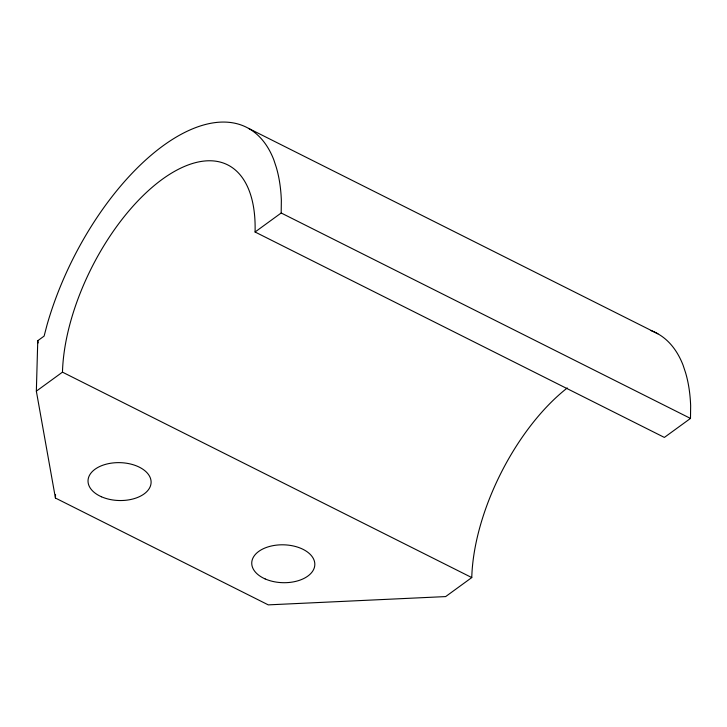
<?xml version="1.0" encoding="UTF-8"?>
<svg xmlns="http://www.w3.org/2000/svg" width="727" height="727" viewBox="0 0 727 727"><rect width="100%" height="100%" fill="white"/><g stroke="black" fill="none" stroke-linecap="round" stroke-linejoin="round"><path stroke-width="1.09" d="M36.35 391.153L62.467 372.151A153.524 75.417 -63.3 0 1 162.194 179.351A153.524 75.417 -63.3 0 1 255.068 232.004L281.185 212.993L281.349 200.316A195.518 96.046 -63.3 0 0 276.242 167.183L273.788 159.767A195.581 96.082 -63.3 0 0 163.139 145.727A195.581 96.082 -63.3 0 0 47.091 324.724L44.111 336.101L37.759 340.718L36.35 391.153L55.434 498.05L268.263 604.873L445.651 596.585L471.768 577.574A153.524 75.417 -63.3 0 1 567.287 387.954M255.068 232.004L664.369 437.427L690.486 418.425L690.65 405.739A195.518 96.046 -63.3 0 0 685.543 372.615L683.08 365.19A195.581 96.082 -63.3 0 0 651.065 330.64M55.434 498.05L55.525 494.696M248.607 128.397L657.908 333.82M281.185 212.993L690.486 418.425M62.467 372.151L471.768 577.574M37.759 340.718L38.158 342.944M101.426 496.759A31.543 18.938 1.6 0 0 150.98 483.828A31.543 18.938 1.6 0 0 106.287 464.162A31.543 18.938 1.6 0 0 101.426 496.759M265.146 578.928A31.543 18.938 1.6 0 0 314.7 565.997A31.543 18.938 1.6 0 0 270.008 546.331A31.543 18.938 1.6 0 0 265.146 578.928"/></g></svg>
